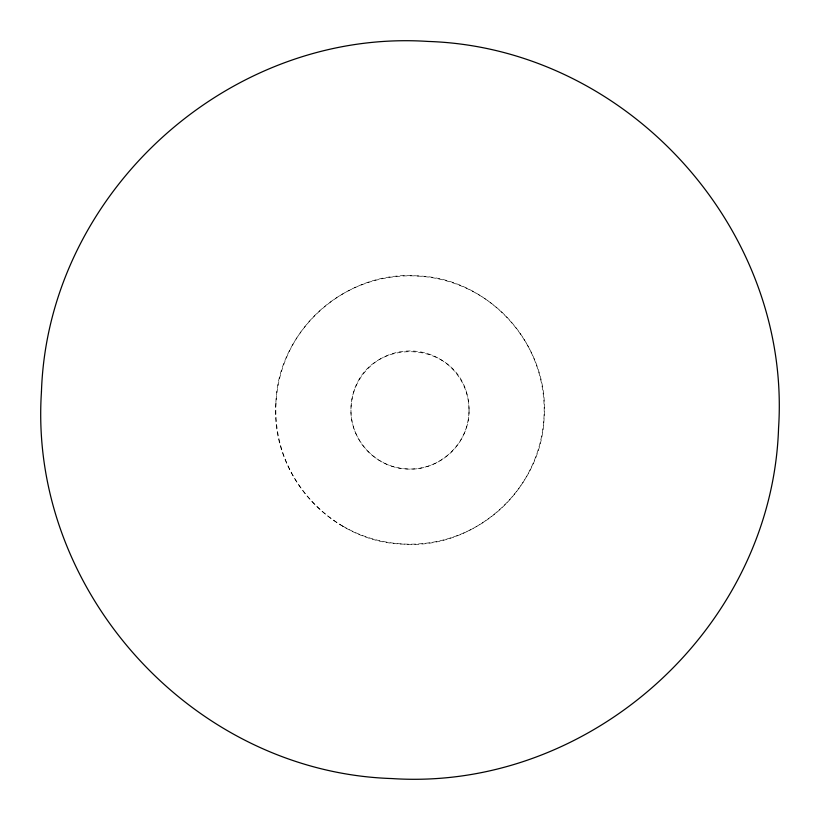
<?xml version="1.0" encoding="UTF-8"?>
<svg xmlns="http://www.w3.org/2000/svg" width="820" height="820" viewBox="0 0 820 820"><rect width="100%" height="100%" fill="white"/><g stroke="black" fill="none" stroke-linecap="round" stroke-linejoin="round"><path stroke-width="0.61" stroke-dasharray="4.1 3.07" d="M275.868 403.409C270.549 474.995 331.649 542.409 403.409 544.131C474.995 549.451 542.409 488.351 544.131 416.591C549.451 345.005 488.351 277.59 416.591 275.868C345.005 270.549 277.59 331.649 275.868 403.409M469.04 410C469.901 443.241 438.515 472.289 405.439 468.866C374.484 467.144 348.766 437.88 351.042 406.956C355.952 331.362 468.025 334.242 469.04 410A59.04 59.04 0 0 1 380.48 461.127A59.04 59.04 0 0 1 380.48 358.873A59.04 59.04 0 0 1 469.04 410M342.914 526.204A134.183 134.183 0 0 0 544.183 410A134.183 134.183 0 0 0 342.914 293.796A134.183 134.183 0 0 0 342.914 526.204"/><path stroke-width="1.23" d="M41.441 391.898C28.3 590.677 192.772 772.153 391.898 778.559C590.677 791.7 772.153 627.228 778.559 428.101C791.7 229.323 627.228 47.847 428.101 41.441C229.323 28.3 47.847 192.772 41.441 391.898"/></g></svg>
